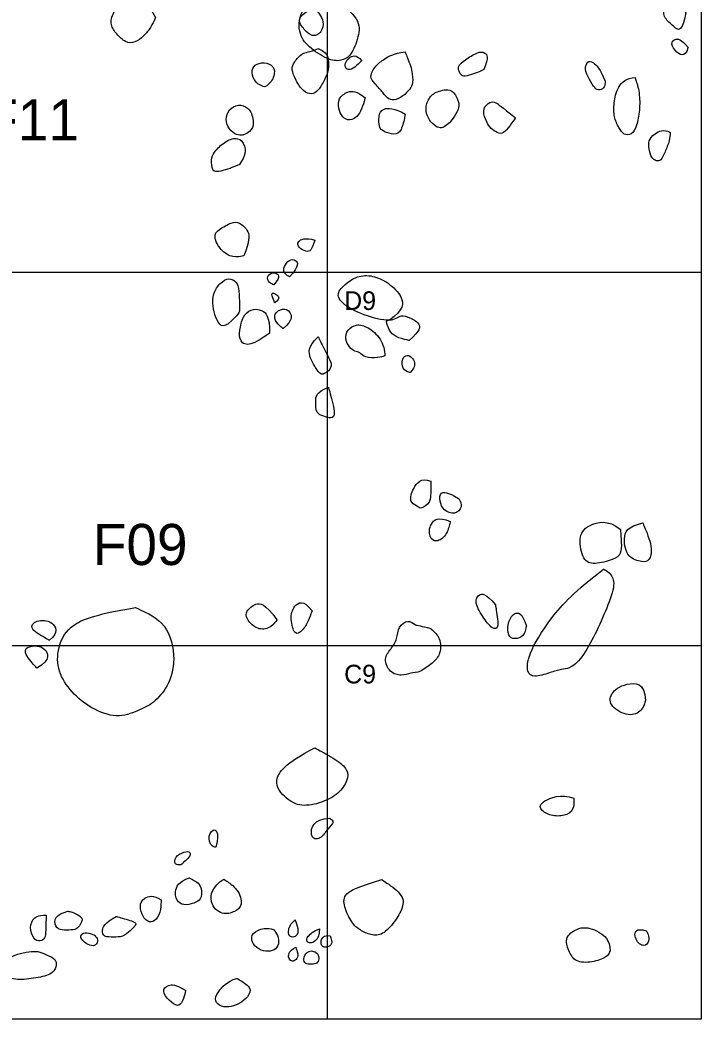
# Model space of a CAD drawing. Extents: x 1 to 19, y 16 to 23.5.
# Drawn here: x 17.176 to 19, y 16 to 18.675 of the extents above; entities that cross this region are included whole.
import ezdxf

# ---------------------------------------------------------------- set-up
doc = ezdxf.new("R2010")
doc.units = 0
for name, color, linetype in [('Cobbles n Brick', 7, 'Continuous'), ('Feature Numbers', 7, 'Continuous'), ('Postholes', 7, 'Continuous'), ('Quadrat Boundary', 7, 'Continuous'), ('Quadrat IDs', 7, 'Continuous')]:
    doc.layers.add(name, color=color, linetype=linetype)

msp = doc.modelspace()

# ---------------------------------------------------------------- linework, layer by layer
at = {"layer": 'Cobbles n Brick'}
for points in [[(17.5396, 18.6819), (17.5176, 18.7183), (17.4925, 18.7365), (17.4516, 18.7301), (17.4242, 18.6952), (17.417, 18.661), (17.4345, 18.6379), (17.4588, 18.6132), (17.4842, 18.6132), (17.5081, 18.6318), (17.527, 18.6546), (17.5396, 18.6819), (17.5396, 18.6819), (17.5396, 18.6819)], [(17.981, 18.6422), (17.994, 18.6618), (17.9775, 18.6983), (17.9601, 18.7066), (17.9292, 18.6892), (17.9205, 18.6701), (17.9436, 18.6414), (17.9636, 18.6287), (17.981, 18.6422), (17.981, 18.6422), (17.981, 18.6422)], [(18.9597, 18.6946), (18.9498, 18.7165), (18.8983, 18.7165), (18.8983, 18.6821), (18.9233, 18.6608), (18.9467, 18.639), (18.9597, 18.6946), (18.9597, 18.6946), (18.9597, 18.6946)], [(18.9654, 18.6016), (18.9462, 18.625), (18.9285, 18.625), (18.9176, 18.6125), (18.9342, 18.586), (18.9566, 18.5766), (18.9654, 18.6016), (18.9654, 18.6016), (18.9654, 18.6016)], [(17.9753, 18.5984), (17.9501, 18.5888), (17.9319, 18.5888), (17.9101, 18.5619), (17.9019, 18.544), (17.9145, 18.5132), (17.9353, 18.4819), (17.9571, 18.4749), (17.9753, 18.4836), (17.9927, 18.5162), (18.0032, 18.5401), (18.0032, 18.5719), (17.9953, 18.5884), (17.9753, 18.5984), (17.9753, 18.5984), (17.9753, 18.5984)], [(18.091, 18.5662), (18.0775, 18.5845), (18.0531, 18.5745), (18.0436, 18.551), (18.0549, 18.5384), (18.0736, 18.5475), (18.091, 18.5662), (18.091, 18.5662), (18.091, 18.5662)], [(18.2075, 18.5897), (18.1758, 18.5854), (18.151, 18.5697), (18.1284, 18.5541), (18.1105, 18.5219), (18.1258, 18.5058), (18.1505, 18.478), (18.1592, 18.4653), (18.1771, 18.458), (18.2019, 18.4701), (18.2223, 18.491), (18.2284, 18.5045), (18.2284, 18.5384), (18.2075, 18.5897), (18.2075, 18.5897), (18.2075, 18.5897)], [(18.4186, 18.5429), (18.4327, 18.5751), (18.4217, 18.5902), (18.402, 18.5902), (18.3666, 18.5673), (18.3468, 18.5517), (18.3541, 18.532), (18.3619, 18.5216), (18.3848, 18.5294), (18.4087, 18.5366), (18.4186, 18.5429), (18.4186, 18.5429), (18.4186, 18.5429)], [(18.7429, 18.5115), (18.7304, 18.5448), (18.7081, 18.5651), (18.6972, 18.5651), (18.6857, 18.5448), (18.7013, 18.5151), (18.7154, 18.4907), (18.7289, 18.4855), (18.7434, 18.4954), (18.7429, 18.5115), (18.7429, 18.5115), (18.7429, 18.5115)], [(17.8321, 18.4956), (17.8474, 18.5048), (17.8584, 18.5262), (17.8584, 18.5519), (17.8297, 18.5636), (17.8034, 18.5556), (17.7948, 18.536), (17.8058, 18.5054), (17.8321, 18.4956), (17.8321, 18.4956), (17.8321, 18.4956)], [(18.8237, 18.5206), (18.7998, 18.5206), (18.7753, 18.4962), (18.766, 18.4519), (18.766, 18.415), (18.78, 18.3854), (18.793, 18.3666), (18.8138, 18.3666), (18.8284, 18.39), (18.8362, 18.4327), (18.8362, 18.4811), (18.8237, 18.5206), (18.8237, 18.5206), (18.8237, 18.5206)], [(18.1009, 18.4668), (18.0778, 18.4855), (18.0522, 18.4855), (18.0282, 18.4646), (18.0282, 18.439), (18.0387, 18.4133), (18.0596, 18.4042), (18.08, 18.4146), (18.0913, 18.4359), (18.1009, 18.4668), (18.1009, 18.4668), (18.1009, 18.4668)], [(18.3511, 18.4527), (18.3407, 18.4896), (18.3095, 18.4896), (18.2788, 18.4776), (18.2632, 18.4511), (18.2632, 18.424), (18.2757, 18.4017), (18.2949, 18.3856), (18.3079, 18.3856), (18.3235, 18.3965), (18.3355, 18.4095), (18.3527, 18.4381), (18.3511, 18.4527), (18.3511, 18.4527), (18.3511, 18.4527)], [(17.7746, 18.3671), (17.8027, 18.3769), (17.8027, 18.4167), (17.7868, 18.4418), (17.7617, 18.4509), (17.7342, 18.4363), (17.7256, 18.4087), (17.736, 18.3818), (17.7562, 18.3659), (17.7746, 18.3671), (17.7746, 18.3671), (17.7746, 18.3671)], [(18.208, 18.4232), (18.1784, 18.4401), (18.144, 18.4401), (18.1371, 18.418), (18.1371, 18.3875), (18.1493, 18.3753), (18.1797, 18.3671), (18.198, 18.3745), (18.208, 18.4232), (18.208, 18.4232), (18.208, 18.4232)], [(18.5029, 18.4128), (18.4644, 18.444), (18.4488, 18.4565), (18.4358, 18.4565), (18.4139, 18.4394), (18.4223, 18.4087), (18.4332, 18.3868), (18.4498, 18.3754), (18.4665, 18.3676), (18.4836, 18.3847), (18.5029, 18.4128), (18.5029, 18.4128), (18.5029, 18.4128)], [(18.9173, 18.374), (18.9006, 18.3839), (18.872, 18.3703), (18.8595, 18.3511), (18.8595, 18.3318), (18.8673, 18.3043), (18.8803, 18.297), (18.8923, 18.297), (18.9032, 18.3204), (18.9168, 18.3532), (18.9173, 18.374), (18.9173, 18.374), (18.9173, 18.374)], [(17.7642, 18.2881), (17.7807, 18.312), (17.7807, 18.3414), (17.7611, 18.3622), (17.7281, 18.353), (17.6981, 18.3243), (17.6889, 18.3083), (17.6889, 18.2777), (17.6999, 18.2624), (17.7642, 18.2881), (17.7642, 18.2881), (17.7642, 18.2881)], [(17.7759, 18.0439), (17.7912, 18.0823), (17.7912, 18.1117), (17.7612, 18.1347), (17.7465, 18.1347), (17.7062, 18.1136), (17.6934, 18.097), (17.7126, 18.0567), (17.7478, 18.0369), (17.7759, 18.0439), (17.7759, 18.0439), (17.7759, 18.0439)], [(17.9657, 18.0855), (17.9395, 18.0931), (17.9159, 18.0823), (17.9223, 18.0644), (17.9427, 18.0548), (17.9562, 18.0548), (17.9657, 18.0855), (17.9657, 18.0855), (17.9657, 18.0855)], [(17.898, 17.987), (17.9255, 18.0177), (17.9152, 18.0343), (17.8974, 18.0343), (17.882, 18.0145), (17.882, 17.9973), (17.898, 17.987), (17.898, 17.987), (17.898, 17.987)], [(17.7337, 17.8611), (17.7638, 17.888), (17.7638, 17.8976), (17.7638, 17.9097), (17.7638, 17.9525), (17.7567, 17.9743), (17.7363, 17.9864), (17.712, 17.9717), (17.6922, 17.9429), (17.6922, 17.9084), (17.6998, 17.8784), (17.7145, 17.8509), (17.7337, 17.8611), (17.7337, 17.8611), (17.7337, 17.8611)], [(17.8564, 17.9659), (17.8763, 17.989), (17.8596, 18.0017), (17.8385, 17.9934), (17.8385, 17.9736), (17.8564, 17.9659), (17.8564, 17.9659), (17.8564, 17.9659)], [(18.166, 17.8713), (18.2041, 17.8992), (18.2041, 17.9329), (18.1616, 17.9739), (18.1206, 17.9915), (18.0795, 17.9915), (18.04, 17.9636), (18.0195, 17.9343), (18.059, 17.8992), (18.1382, 17.8713), (18.166, 17.8713), (18.166, 17.8713), (18.166, 17.8713)], [(17.8584, 17.918), (17.8775, 17.9308), (17.8558, 17.9449), (17.8481, 17.9449), (17.8584, 17.918), (17.8584, 17.918), (17.8584, 17.918)], [(17.8449, 17.8362), (17.8449, 17.8822), (17.8251, 17.9014), (17.7932, 17.9014), (17.7727, 17.8829), (17.7638, 17.8432), (17.7638, 17.8132), (17.79, 17.7991), (17.8449, 17.8362), (17.8449, 17.8362), (17.8449, 17.8362)], [(17.8807, 17.849), (17.9082, 17.8713), (17.9005, 17.8963), (17.8807, 17.9052), (17.8539, 17.8886), (17.8622, 17.8637), (17.8807, 17.849), (17.8807, 17.849), (17.8807, 17.849)], [(18.2182, 17.817), (18.2489, 17.8426), (18.2489, 17.8643), (18.2176, 17.879), (18.1971, 17.886), (18.1843, 17.8752), (18.166, 17.8713), (18.1537, 17.8713), (18.1658, 17.8426), (18.1799, 17.826), (18.2182, 17.817), (18.2182, 17.817), (18.2182, 17.817)], [(18.1537, 17.7755), (18.1537, 17.7902), (18.1441, 17.8234), (18.1076, 17.8547), (18.0763, 17.8618), (18.052, 17.8464), (18.0456, 17.8196), (18.0591, 17.7978), (18.0725, 17.7863), (18.0872, 17.7863), (18.0968, 17.7704), (18.1377, 17.7704), (18.1537, 17.7755), (18.1537, 17.7755), (18.1537, 17.7755)], [(17.9747, 17.8266), (17.9459, 17.7998), (17.953, 17.7684), (17.9683, 17.7448), (17.9817, 17.7205), (18.0047, 17.7358), (18.013, 17.7525), (18.0009, 17.7742), (17.9747, 17.8266), (17.9747, 17.8266), (17.9747, 17.8266)], [(18.2208, 17.7307), (18.2387, 17.7486), (18.2278, 17.7729), (18.2125, 17.7793), (18.1991, 17.771), (18.1991, 17.7384), (18.2208, 17.7307), (18.2208, 17.7307), (18.2208, 17.7307)], [(18.0022, 17.6917), (17.9683, 17.6783), (17.9683, 17.654), (17.9683, 17.6208), (17.99, 17.6144), (18.0098, 17.6067), (18.0233, 17.6169), (18.0022, 17.6917), (18.0022, 17.6917), (18.0022, 17.6917)], [(18.2761, 17.4403), (18.2502, 17.451), (18.2266, 17.4182), (18.2182, 17.3854), (18.2403, 17.3732), (18.2494, 17.3641), (18.2761, 17.3824), (18.2761, 17.4075), (18.2761, 17.4403), (18.2761, 17.4403), (18.2761, 17.4403)], [(18.3508, 17.3938), (18.3203, 17.4121), (18.2998, 17.4121), (18.2998, 17.387), (18.3097, 17.361), (18.3417, 17.3488), (18.363, 17.3717), (18.3508, 17.3938), (18.3508, 17.3938), (18.3508, 17.3938)], [(18.3287, 17.3321), (18.2967, 17.3465), (18.2716, 17.3267), (18.2716, 17.2886), (18.2906, 17.2749), (18.3188, 17.2932), (18.3287, 17.3321), (18.3287, 17.3321), (18.3287, 17.3321)], [(18.7839, 17.3115), (18.7519, 17.3382), (18.6909, 17.3237), (18.6711, 17.2894), (18.6833, 17.2261), (18.7122, 17.2162), (18.7679, 17.2299), (18.787, 17.2444), (18.787, 17.2756), (18.7839, 17.3115), (18.7839, 17.3115), (18.7839, 17.3115)], [(18.8441, 17.3283), (18.8022, 17.3191), (18.79, 17.2878), (18.8022, 17.2329), (18.8457, 17.2238), (18.8609, 17.2238), (18.8724, 17.2612), (18.8441, 17.3283), (18.8441, 17.3283), (18.8441, 17.3283)], [(18.7389, 17.2047), (18.6642, 17.1476), (18.5925, 17.0728), (18.5338, 16.9699), (18.5338, 16.9272), (18.5506, 16.9127), (18.5963, 16.928), (18.6291, 16.9371), (18.6451, 16.9371), (18.6749, 16.9569), (18.7138, 17.0218), (18.7443, 17.0919), (18.7717, 17.1605), (18.7603, 17.1933), (18.7389, 17.2047), (18.7389, 17.2047), (18.7389, 17.2047)], [(17.9586, 17.0934), (17.9352, 17.1242), (17.9068, 17.1064), (17.8998, 17.0724), (17.911, 17.0248), (17.9334, 17.0388), (17.9485, 17.0658), (17.9586, 17.0934), (17.9586, 17.0934), (17.9586, 17.0934)], [(18.4492, 17.1102), (18.424, 17.1399), (18.4012, 17.1399), (18.3928, 17.1117), (18.424, 17.0644), (18.4416, 17.0439), (18.4606, 17.0439), (18.4492, 17.1102), (18.4492, 17.1102), (18.4492, 17.1102)], [(17.8645, 17.0686), (17.8316, 17.1144), (17.8061, 17.1144), (17.7809, 17.0913), (17.7809, 17.0735), (17.8071, 17.043), (17.8438, 17.043), (17.8645, 17.0686), (17.8645, 17.0686), (17.8645, 17.0686)], [(17.2552, 17.0141), (17.2814, 17.0341), (17.2652, 17.0689), (17.2179, 17.0689), (17.198, 17.0453), (17.2552, 17.0141), (17.2552, 17.0141), (17.2552, 17.0141)], [(18.5323, 17.0515), (18.5216, 17.0896), (18.4972, 17.0896), (18.482, 17.0606), (18.482, 17.024), (18.5003, 17.0157), (18.5262, 17.024), (18.5323, 17.0515), (18.5323, 17.0515), (18.5323, 17.0515)], [(18.2761, 17.0454), (18.2494, 17.053), (18.2334, 17.053), (18.2174, 17.0713), (18.1877, 17.0507), (18.1877, 17.0179), (18.1694, 16.9897), (18.1488, 16.9661), (18.1656, 16.9264), (18.1991, 16.9181), (18.2228, 16.9272), (18.2464, 16.9272), (18.2822, 16.9539), (18.3036, 16.9768), (18.3036, 17.021), (18.2761, 17.0454), (18.2761, 17.0454), (18.2761, 17.0454)], [(17.2214, 16.9394), (17.2612, 16.9618), (17.2438, 17.0003), (17.2014, 17.0003), (17.1815, 16.9854), (17.2214, 16.9394), (17.2214, 16.9394), (17.2214, 16.9394)], [(18.851, 16.8525), (18.851, 16.9013), (18.7946, 16.9013), (18.7549, 16.8715), (18.7549, 16.8357), (18.8083, 16.8075), (18.8434, 16.825), (18.851, 16.8525), (18.851, 16.8525), (18.851, 16.8525)], [(17.966, 16.7261), (17.886, 16.6855), (17.8476, 16.6347), (17.8905, 16.5874), (17.9277, 16.5671), (17.9863, 16.5784), (18.0303, 16.6032), (18.0551, 16.6381), (18.0551, 16.6686), (18.0258, 16.6934), (17.966, 16.7261), (17.966, 16.7261), (17.966, 16.7261)], [(18.6596, 16.591), (18.6246, 16.6039), (18.5674, 16.5818), (18.5674, 16.5605), (18.5979, 16.5429), (18.6352, 16.5429), (18.6604, 16.5589), (18.6596, 16.591), (18.6596, 16.591), (18.6596, 16.591)], [(18.0053, 16.5376), (17.9613, 16.5376), (17.9478, 16.4801), (17.9827, 16.4801), (17.9996, 16.5105), (18.021, 16.5285), (18.0053, 16.5376), (18.0053, 16.5376), (18.0053, 16.5376)], [(17.7012, 16.4603), (17.7108, 16.504), (17.6902, 16.5134), (17.6788, 16.4808), (17.6908, 16.4603), (17.7012, 16.4603), (17.7012, 16.4603), (17.7012, 16.4603)], [(17.6145, 16.4197), (17.6337, 16.4344), (17.6337, 16.449), (17.6168, 16.449), (17.5897, 16.4344), (17.5897, 16.4118), (17.6089, 16.4118), (17.6145, 16.4197), (17.6145, 16.4197), (17.6145, 16.4197)], [(17.6306, 16.3777), (17.6006, 16.3697), (17.5878, 16.3367), (17.5988, 16.3105), (17.6202, 16.3031), (17.6501, 16.3129), (17.6636, 16.3227), (17.6636, 16.3606), (17.6306, 16.3777), (17.6306, 16.3777), (17.6306, 16.3777)], [(17.7223, 16.3743), (17.6907, 16.3551), (17.6794, 16.3089), (17.7189, 16.2762), (17.7527, 16.2875), (17.7741, 16.3033), (17.7617, 16.3484), (17.7223, 16.3743), (17.7223, 16.3743), (17.7223, 16.3743)], [(18.145, 16.3734), (18.0797, 16.3531), (18.0425, 16.3373), (18.0425, 16.3024), (18.065, 16.255), (18.0864, 16.2381), (18.1157, 16.2235), (18.1473, 16.2235), (18.18, 16.2595), (18.2037, 16.299), (18.2037, 16.334), (18.145, 16.3734), (18.145, 16.3734), (18.145, 16.3734)], [(17.5543, 16.3189), (17.5329, 16.3336), (17.506, 16.325), (17.495, 16.303), (17.506, 16.2719), (17.5182, 16.2596), (17.5366, 16.2596), (17.5531, 16.2841), (17.5543, 16.3189), (17.5543, 16.3189), (17.5543, 16.3189)], [(17.2468, 16.278), (17.2242, 16.278), (17.2083, 16.2682), (17.2016, 16.2371), (17.2163, 16.2083), (17.2365, 16.2083), (17.245, 16.2193), (17.245, 16.2426), (17.2468, 16.278), (17.2468, 16.278), (17.2468, 16.278)], [(17.3047, 16.2884), (17.2754, 16.2811), (17.2656, 16.2591), (17.2772, 16.2383), (17.301, 16.2383), (17.3249, 16.2383), (17.3365, 16.2493), (17.3432, 16.264), (17.3432, 16.2719), (17.3194, 16.2866), (17.3047, 16.2884), (17.3047, 16.2884), (17.3047, 16.2884)], [(17.4337, 16.2749), (17.4026, 16.2572), (17.394, 16.2364), (17.4007, 16.2193), (17.427, 16.2193), (17.4509, 16.2193), (17.4729, 16.2364), (17.4875, 16.2529), (17.4875, 16.2597), (17.4337, 16.2749), (17.4337, 16.2749), (17.4337, 16.2749)], [(17.9133, 16.2652), (17.9001, 16.2555), (17.8921, 16.2318), (17.9001, 16.219), (17.9133, 16.219), (17.9242, 16.2331), (17.9133, 16.2652), (17.9133, 16.2652), (17.9133, 16.2652)], [(17.8568, 16.2389), (17.8354, 16.2462), (17.8097, 16.2377), (17.792, 16.2212), (17.803, 16.1931), (17.828, 16.1808), (17.8531, 16.1808), (17.8696, 16.1949), (17.8696, 16.2187), (17.8568, 16.2389), (17.8568, 16.2389), (17.8568, 16.2389)], [(17.978, 16.2411), (17.9625, 16.2356), (17.9435, 16.2199), (17.9435, 16.2066), (17.9539, 16.2017), (17.9667, 16.2081), (17.9776, 16.2214), (17.978, 16.2411), (17.978, 16.2411), (17.978, 16.2411)], [(18.7563, 16.1817), (18.7563, 16.2125), (18.727, 16.2359), (18.6785, 16.2521), (18.6316, 16.2183), (18.6463, 16.1831), (18.6609, 16.1509), (18.7093, 16.1509), (18.749, 16.1655), (18.7563, 16.1817), (18.7563, 16.1817), (18.7563, 16.1817)], [(18.8533, 16.2364), (18.8258, 16.2448), (18.8167, 16.2212), (18.8426, 16.1907), (18.8609, 16.2021), (18.8609, 16.2242), (18.8533, 16.2364), (18.8533, 16.2364), (18.8533, 16.2364)], [(17.3744, 16.2255), (17.3524, 16.234), (17.3353, 16.2273), (17.342, 16.209), (17.3652, 16.1955), (17.3793, 16.1955), (17.3878, 16.2126), (17.3744, 16.2255), (17.3744, 16.2255), (17.3744, 16.2255)], [(18.0066, 16.2229), (17.9898, 16.2251), (17.9796, 16.2092), (17.9851, 16.1915), (18.0039, 16.1915), (18.0139, 16.2056), (18.0066, 16.2229), (18.0066, 16.2229), (18.0066, 16.2229)], [(17.9147, 16.1924), (17.8972, 16.1832), (17.8928, 16.1635), (17.9036, 16.1535), (17.9132, 16.1562), (17.9235, 16.1672), (17.9147, 16.1924), (17.9147, 16.1924), (17.9147, 16.1924)], [(17.9652, 16.1802), (17.9529, 16.1851), (17.9385, 16.1749), (17.9349, 16.1554), (17.9422, 16.1466), (17.9626, 16.1466), (17.9748, 16.1499), (17.9778, 16.1647), (17.9723, 16.1773), (17.9652, 16.1802), (17.9652, 16.1802), (17.9652, 16.1802)], [(17.2235, 16.1809), (17.1777, 16.1809), (17.1312, 16.1583), (17.1239, 16.1222), (17.1618, 16.1015), (17.2131, 16.1094), (17.262, 16.1173), (17.2742, 16.1412), (17.2742, 16.1565), (17.259, 16.1681), (17.2235, 16.1809), (17.2235, 16.1809), (17.2235, 16.1809)], [(17.7569, 16.1089), (17.73, 16.1003), (17.7031, 16.0698), (17.6964, 16.0478), (17.7147, 16.0319), (17.7429, 16.0319), (17.7649, 16.0417), (17.7875, 16.0582), (17.7991, 16.0844), (17.7569, 16.1089), (17.7569, 16.1089), (17.7569, 16.1089)], [(17.62, 16.0764), (17.5925, 16.0929), (17.5717, 16.0929), (17.5552, 16.0757), (17.5754, 16.0488), (17.5998, 16.0311), (17.6121, 16.0464), (17.62, 16.0764), (17.62, 16.0764), (17.62, 16.0764)]]:
    msp.add_open_spline(points, degree=3, dxfattribs=at)
at = {"layer": 'Postholes'}
for points in [[(18.0026, 18.744), (17.9607, 18.7322), (17.922, 18.6981), (17.922, 18.6346), (17.9528, 18.5979), (18.0065, 18.5651), (18.0406, 18.5651), (18.0662, 18.5822), (18.0858, 18.6379), (18.0858, 18.6811), (18.0026, 18.744), (18.0026, 18.744), (18.0026, 18.744)], [(17.4855, 17.1016), (17.3884, 17.0853), (17.3076, 17.0608), (17.2757, 16.9941), (17.2757, 16.9303), (17.3135, 16.874), (17.3662, 16.8309), (17.4359, 16.8035), (17.4937, 16.8258), (17.5337, 16.8443), (17.573, 16.8888), (17.5953, 16.9585), (17.5738, 17.0623), (17.4855, 17.1016), (17.4855, 17.1016), (17.4855, 17.1016)]]:
    msp.add_open_spline(points, degree=3, dxfattribs=at)
at = {"layer": 'Quadrat Boundary'}
for p, q in [((19, 23), (19, 16)), ((10, 18), (19, 18)), ((10, 17), (19, 17)), ((19, 16), (10, 16))]:
    msp.add_line(p, q, dxfattribs=at)
msp.add_lwpolyline([(18, 16), (18, 23), (18, 23)], dxfattribs=at)

# ---------------------------------------------------------------- texts
at = {"layer": 'Feature Numbers'}
for s, p in [('F11', (17.0807, 18.3527)), ('F09', (17.3715, 17.2157))]:
    msp.add_text(s, height=0.11, dxfattribs=at).set_placement(p)
at = {"layer": 'Quadrat IDs'}
for s, p in [('D9', (18.0444, 17.8986)), ('C9', (18.0444, 16.8986))]:
    msp.add_text(s, height=0.05, dxfattribs=at).set_placement(p)

doc.saveas('drawing.dxf')
